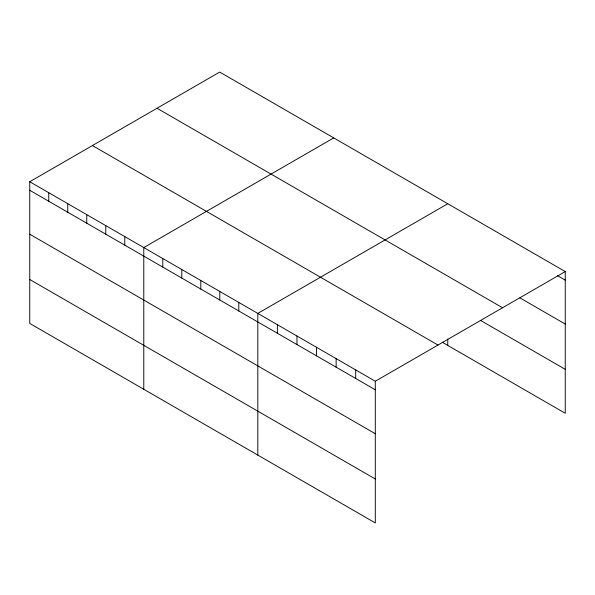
<?xml version="1.0" encoding="UTF-8"?>
<svg xmlns="http://www.w3.org/2000/svg" width="595" height="595" viewBox="0 0 595 595"><rect width="100%" height="100%" fill="white"/><g stroke="black" fill="none" stroke-linecap="round" stroke-linejoin="round"><path stroke-width="0.89" d="M29.75 181.735L375.296 381.239L375.296 522.931L29.75 323.427L29.75 181.735L219.704 72.069L565.25 271.573L565.25 413.265L442.219 342.229M333.736 137.906L143.782 247.572L143.782 389.264M447.767 203.743L257.813 313.409L257.813 455.101M375.296 381.239L565.25 271.573M557.418 275.597L565.25 280.119M519.822 297.827L565.25 324.059M157.02 108.26L502.567 307.764M480.663 320.489L565.25 369.324M92.433 145.552L437.98 345.048M29.75 190.288L375.296 389.785M29.75 234.222L375.296 433.725M29.75 279.494L375.296 478.99M447.767 339.024L447.767 345.435M355.713 369.934L355.713 378.48M336.138 358.629L336.138 367.175M316.555 347.324L316.555 355.87M296.972 336.019L296.972 344.565M277.389 324.714L277.389 333.26M238.803 302.438L238.803 310.984M219.8 291.461L219.8 300.014M200.798 280.49L200.798 289.044M181.787 269.52L181.787 278.066M162.785 258.55L162.785 267.096M124.779 236.602L124.779 245.147M105.769 225.631L105.769 234.177M86.766 214.654L86.766 223.207M67.763 203.683L67.763 212.237M48.753 192.713L48.753 201.259"/></g></svg>
